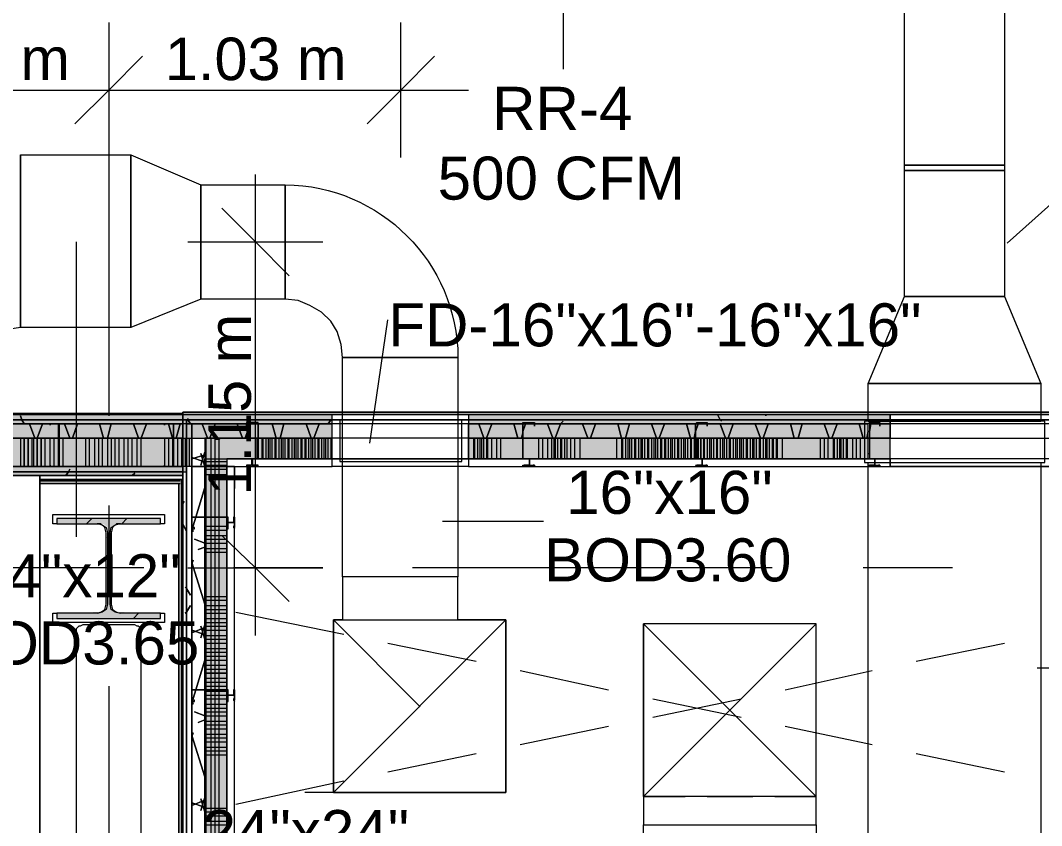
# Model space of a CAD drawing. Header units: metres. Extents: x -2 to 207, y -8 to 52.
# Drawn here: x 39.695 to 43.299, y 31.462 to 34.303 of the extents above; entities that cross this region are included whole.
import ezdxf

# ---------------------------------------------------------------- set-up
doc = ezdxf.new("R2010")
doc.units = ezdxf.units.M
doc.layers.add('HVAC - Ductos', color=5, linetype='Continuous', lineweight=0)
doc.layers.add('PDF_Text', color=7, linetype='Continuous', lineweight=0)
doc.layers.add('PDF_Geometry', color=7, linetype='Continuous', lineweight=0, true_color=0xaaaaaa)
doc.layers.add('PDF_Solid Fills', color=7, linetype='Continuous', lineweight=0, true_color=0xffffff)
doc.styles.add('PDF Helvetica', font='')
doc.styles.get('PDF Helvetica').set_extended_font_data('Helvetica')

msp = doc.modelspace()

# ---------------------------------------------------------------- hatches: boundary and pattern name
at = {"layer": 'PDF_Solid Fills', "lineweight": 0, "transparency": 33554559}
h = msp.add_hatch(color=256, dxfattribs=at)
h.paths.add_polyline_path([(31.2694, 32.8939), (31.2694, 32.9121), (31.1091, 32.9121), (31.1091, 32.8939)])
h.paths.add_polyline_path([(39.457, 32.8939), (40.2679, 32.8939), (40.2679, 32.9121), (39.457, 32.9121)])
h.paths.add_polyline_path([(38.733, 32.8939), (38.733, 32.9121), (31.7643, 32.9121), (31.7643, 32.8939)])
h = msp.add_hatch(color=256, dxfattribs=at)
h.paths.add_polyline_path([(31.2694, 32.8939), (31.2694, 32.9121), (31.1091, 32.9121), (31.1091, 32.8939)])
h.paths.add_polyline_path([(39.457, 32.8939), (40.2679, 32.8939), (40.2679, 32.9121), (39.457, 32.9121)])
h.paths.add_polyline_path([(38.733, 32.8939), (38.733, 32.9121), (31.7643, 32.9121), (31.7643, 32.8939)])
h = msp.add_hatch(color=256, dxfattribs=at)
h.paths.add_polyline_path([(40.7948, 32.8939), (40.7948, 32.9121), (40.2679, 32.9121), (40.2679, 32.8939)])
h.paths.add_polyline_path([(43.475, 32.8939), (43.9104, 32.8939), (43.9104, 32.9121), (43.475, 32.9121)])
h.paths.add_polyline_path([(42.7649, 32.8939), (42.7649, 32.9121), (41.2758, 32.9121), (41.2758, 32.8939)])
h = msp.add_hatch(color=256, dxfattribs=at)
h.paths.add_polyline_path([(40.7948, 32.8939), (40.7948, 32.9121), (40.2679, 32.9121), (40.2679, 32.8939)])
h.paths.add_polyline_path([(43.475, 32.8939), (43.9104, 32.8939), (43.9104, 32.9121), (43.475, 32.9121)])
h.paths.add_polyline_path([(42.7649, 32.8939), (42.7649, 32.9121), (41.2758, 32.9121), (41.2758, 32.8939)])
h = msp.add_hatch(color=256, dxfattribs=at)
h.paths.add_polyline_path([(31.2694, 32.8801), (31.2694, 32.8939), (31.1091, 32.8939), (31.1091, 32.8801)])
h.paths.add_polyline_path([(39.457, 32.8939), (39.457, 32.8801), (40.2816, 32.8801), (40.2816, 32.8939)])
h.paths.add_polyline_path([(31.7643, 32.8939), (31.7643, 32.8801), (38.733, 32.8801), (38.733, 32.8939)])
h = msp.add_hatch(color=256, dxfattribs=at)
h.paths.add_polyline_path([(31.2694, 32.8801), (31.2694, 32.8939), (31.1091, 32.8939), (31.1091, 32.8801)])
h.paths.add_polyline_path([(39.457, 32.8939), (39.457, 32.8801), (40.2679, 32.8801), (40.2679, 32.8939)])
h.paths.add_polyline_path([(31.7643, 32.8939), (31.7643, 32.8801), (38.733, 32.8801), (38.733, 32.8939)])
h = msp.add_hatch(color=256, dxfattribs=at)
h.paths.add_polyline_path([(31.2694, 32.8297), (31.2694, 32.8801), (31.1091, 32.8801), (31.1091, 32.8297)])
h.paths.add_polyline_path([(39.4576, 32.8297), (39.8326, 32.8343), (40.2359, 32.8343), (40.2998, 32.8297), (40.2999, 32.8297), (40.2999, 32.8801), (39.457, 32.8801), (39.457, 32.8297)])
h.paths.add_polyline_path([(35.9473, 32.8755), (35.9473, 32.8801), (31.7643, 32.8801), (31.7643, 32.8297), (38.733, 32.8297), (38.733, 32.8801), (35.9748, 32.8801)])
h = msp.add_hatch(color=256, dxfattribs=at)
h.paths.add_polyline_path([(31.2694, 32.8297), (31.2694, 32.8801), (31.1091, 32.8801), (31.1091, 32.8297)])
h.paths.add_polyline_path([(39.457, 32.8801), (39.457, 32.8297), (40.2679, 32.8297), (40.2679, 32.8801)])
h.paths.add_polyline_path([(35.9473, 32.8755), (35.9473, 32.8801), (31.7643, 32.8801), (31.7643, 32.8297), (38.733, 32.8297), (38.733, 32.8801), (35.9748, 32.8801)])
h = msp.add_hatch(color=256, dxfattribs=at)
h.paths.add_polyline_path([(40.7948, 32.8801), (40.7948, 32.8939), (40.2817, 32.8939), (40.2817, 32.8801)])
h.paths.add_polyline_path([(43.475, 32.8939), (43.475, 32.8801), (43.892, 32.8801), (43.892, 32.8939)])
h.paths.add_polyline_path([(41.2758, 32.8939), (41.2758, 32.8801), (42.7649, 32.8801), (42.7649, 32.8939)])
h = msp.add_hatch(color=256, dxfattribs=at)
h.paths.add_polyline_path([(40.7948, 32.8801), (40.7948, 32.8939), (40.2817, 32.8939), (40.2817, 32.8801)])
h.paths.add_polyline_path([(43.475, 32.8939), (43.475, 32.8801), (43.892, 32.8801), (43.892, 32.8939)])
h.paths.add_polyline_path([(41.2758, 32.8939), (41.2758, 32.8801), (42.7649, 32.8801), (42.7649, 32.8939)])
h = msp.add_hatch(color=256, dxfattribs=at)
h.paths.add_polyline_path([(40.7948, 32.8297), (40.7948, 32.8801), (40.2999, 32.8801), (40.2999, 32.8297)])
h.paths.add_polyline_path([(43.475, 32.8801), (43.475, 32.8297), (43.8782, 32.8297), (43.8782, 32.8801)])
h.paths.add_polyline_path([(42.6916, 32.8801), (42.6916, 32.8297), (42.7649, 32.8297), (42.7649, 32.8801)])
h.paths.add_polyline_path([(41.2758, 32.8801), (41.2758, 32.8297), (42.687, 32.8297), (42.687, 32.8801)])
h = msp.add_hatch(color=256, dxfattribs=at)
h.paths.add_polyline_path([(40.7948, 32.8297), (40.7948, 32.8801), (40.2999, 32.8801), (40.2999, 32.8297)])
h.paths.add_polyline_path([(43.475, 32.8801), (43.475, 32.8297), (43.8782, 32.8297), (43.8782, 32.8801)])
h.paths.add_polyline_path([(42.6916, 32.8801), (42.6916, 32.8297), (42.7649, 32.8297), (42.7649, 32.8801)])
h.paths.add_polyline_path([(41.2758, 32.8801), (41.2758, 32.8297), (42.687, 32.8297), (42.687, 32.8801)])
h = msp.add_hatch(color=256, dxfattribs=at)
h.paths.add_polyline_path([(40.5336, 32.8801), (40.5336, 32.8847), (40.4924, 32.8847)])
h.paths.add_polyline_path([(40.5336, 32.7289), (40.5336, 32.7335), (40.4924, 32.7335)])
h = msp.add_hatch(color=256, dxfattribs=at)
h.paths.add_polyline_path([(31.2694, 32.7289), (31.2694, 32.8297), (31.1091, 32.8297), (31.1091, 32.7289)])
h.paths.add_polyline_path([(39.457, 32.7289), (40.2999, 32.7289), (40.2999, 32.8297), (39.457, 32.8297)])
h.paths.add_polyline_path([(38.733, 32.7289), (38.733, 32.8297), (31.7643, 32.8297), (31.7643, 32.7289), (37.9083, 32.7335), (37.945, 32.7335)])
h = msp.add_hatch(color=256, dxfattribs=at)
h.paths.add_polyline_path([(31.2694, 32.7289), (31.2694, 32.8297), (31.1091, 32.8297), (31.1091, 32.7289)])
h.paths.add_polyline_path([(39.457, 32.7289), (40.2679, 32.7289), (40.2679, 32.8297), (39.457, 32.8297)])
h.paths.add_polyline_path([(38.733, 32.7289), (38.733, 32.8297), (31.7643, 32.8297), (31.7643, 32.7289), (37.9083, 32.7335), (37.945, 32.7335)])
h = msp.add_hatch(color=256, dxfattribs=at)
h.paths.add_polyline_path([(40.7948, 32.7564), (40.7948, 32.8297), (40.3458, 32.8297), (40.3458, 32.7564)])
h.paths.add_polyline_path([(43.475, 32.8297), (43.475, 32.7564), (43.8279, 32.7564), (43.8279, 32.8297)])
h.paths.add_polyline_path([(41.2758, 32.8297), (41.2758, 32.7564), (42.7649, 32.7564), (42.7649, 32.8297)])
h = msp.add_hatch(color=256, dxfattribs=at)
h.paths.add_polyline_path([(40.7948, 32.7564), (40.7948, 32.8297), (40.3458, 32.8297), (40.3458, 32.7564)])
h.paths.add_polyline_path([(43.475, 32.8297), (43.475, 32.7564), (43.8279, 32.7564), (43.8279, 32.8297)])
h.paths.add_polyline_path([(41.2758, 32.8297), (41.2758, 32.7564), (42.7649, 32.7564), (42.7649, 32.8297)])
h = msp.add_hatch(color=256, dxfattribs=at)
h.paths.add_polyline_path([(40.3458, 31.2673), (40.4236, 31.2673), (40.4236, 32.7564), (40.3458, 32.7564)])
h.paths.add_polyline_path([(40.3458, 31.2399), (40.4236, 31.2399), (40.4236, 31.2627), (40.3458, 31.2627)])
h = msp.add_hatch(color=256, dxfattribs=at)
h.paths.add_polyline_path([(31.2694, 32.7106), (31.2694, 32.7289), (31.1091, 32.7289), (31.1091, 32.7106)])
h.paths.add_polyline_path([(39.457, 32.7289), (39.457, 32.7106), (40.2816, 32.7106), (40.2816, 32.7289)])
h.paths.add_polyline_path([(31.7643, 32.7289), (31.7643, 32.7106), (38.733, 32.7106), (38.733, 32.7289)])
h = msp.add_hatch(color=256, dxfattribs=at)
h.paths.add_polyline_path([(31.2694, 32.7106), (31.2694, 32.7289), (31.1091, 32.7289), (31.1091, 32.7106)])
h.paths.add_polyline_path([(39.457, 32.7289), (39.457, 32.7106), (40.2679, 32.7106), (40.2679, 32.7289)])
h.paths.add_polyline_path([(31.7643, 32.7289), (31.7643, 32.7106), (38.733, 32.7106), (38.733, 32.7289)])
h = msp.add_hatch(color=256, dxfattribs=at)
h.paths.add_polyline_path([(31.2694, 32.6969), (31.2694, 32.7106), (31.1091, 32.7106), (31.1091, 32.6969)])
h.paths.add_polyline_path([(39.457, 32.6969), (40.2679, 32.6969), (40.2679, 32.7106), (39.457, 32.7106)])
h.paths.add_polyline_path([(38.733, 32.6969), (38.733, 32.7106), (31.7643, 32.7106), (31.7643, 32.6969)])
h = msp.add_hatch(color=256, dxfattribs=at)
h.paths.add_polyline_path([(31.2694, 32.6969), (31.2694, 32.7106), (31.1091, 32.7106), (31.1091, 32.6969)])
h.paths.add_polyline_path([(39.457, 32.6969), (40.2679, 32.6969), (40.2679, 32.7106), (39.457, 32.7106)])
h.paths.add_polyline_path([(38.733, 32.6969), (38.733, 32.7106), (31.7643, 32.7106), (31.7643, 32.6969)])
msp.add_hatch(color=256, dxfattribs=at).paths.add_polyline_path([(39.8235, 32.1929), (40.19, 32.1929), (40.19, 32.2112), (40.0434, 32.2157), (40.0296, 32.2203), (40.025, 32.2249), (40.0159, 32.2249), (40.0159, 32.2433), (40.0113, 32.2433), (40.0113, 32.4998), (40.0159, 32.5182), (40.025, 32.5228), (40.0296, 32.5273), (40.19, 32.5273), (40.19, 32.5456), (39.8235, 32.5456), (39.8235, 32.5273), (39.9838, 32.5273), (39.993, 32.5228), (40.0022, 32.5136), (39.9976, 32.2295), (39.993, 32.2249), (39.9838, 32.2203), (39.9701, 32.2157), (39.8235, 32.2112)])

# ---------------------------------------------------------------- linework, layer by layer
at = {"layer": 'HVAC - Ductos', "lineweight": 0}
for points in [[(42.8153, 33.7919), (42.8153, 35.1022), (43.1681, 35.1022), (43.1681, 33.7919)], [(39.6952, 33.8285), (40.0846, 33.8285), (40.0846, 33.2192), (39.6952, 33.2192)], [(40.3321, 33.3199), (40.0846, 33.2192), (40.0846, 33.8285), (40.3321, 33.7232)], [(43.1681, 33.7919), (43.1681, 33.7735), (42.8153, 33.7735), (42.8153, 33.7919)], [(42.8153, 33.3291), (42.8153, 33.7735), (43.1681, 33.7735), (43.1681, 33.3291)], [(40.3321, 33.7232), (40.6298, 33.7232), (40.6298, 33.3199), (40.3321, 33.3199)], [(40.8315, 32.3395), (40.8315, 33.1138), (41.2392, 33.1138), (41.2392, 32.3395)], [(43.2964, 33.0222), (43.2964, 32.8893), (42.687, 32.8893), (42.687, 33.0222)], [(41.253, 32.8939), (40.8223, 32.8939), (40.8223, 32.7473), (41.253, 32.7473)], [(43.3102, 32.8893), (42.6733, 32.8893), (42.6733, 32.7427), (43.3102, 32.7427)], [(43.2964, 32.7427), (43.2964, 31.2399), (42.687, 31.2399), (42.687, 32.7427)], [(41.8944, 31.2399), (41.8944, 31.4644), (42.5037, 31.4644), (42.5037, 31.2399)]]:
    msp.add_lwpolyline(points, close=True, dxfattribs=at)
for points in [[(41.6104, 34.4104), (41.6104, 34.1309)], [(40.0068, 34.2958), (40.0068, 34.0576), (40.0068, 33.8193)], [(41.0376, 33.8193), (41.0376, 34.0576), (41.0376, 34.2958)], [(40.1259, 34.1767), (40.0068, 34.0576), (39.8876, 33.9385)], [(41.1568, 34.1767), (41.0376, 34.0576), (40.9185, 33.9385)], [(38.8476, 34.0576), (40.0068, 34.0576), (41.2758, 34.0576)], [(39.6952, 33.8285), (39.6952, 33.2192)], [(40.5245, 32.1333), (40.5245, 33.7598)], [(43.1773, 33.517), (43.3972, 33.714), (43.6355, 33.714)], [(40.4054, 33.6406), (40.5245, 33.5216), (40.6436, 33.4024)], [(39.8922, 33.5216), (39.8922, 32.4815)], [(40.2863, 33.5216), (40.5245, 33.5216), (40.7627, 33.5216)], [(42.687, 33.0222), (42.8153, 33.3291)], [(42.8153, 33.3291), (43.1681, 33.3291)], [(43.1681, 33.3291), (43.2964, 33.0222)], [(40.9277, 32.8114), (40.9918, 33.2467)], [(39.6952, 33.2192), (39.6356, 33.21), (39.5807, 33.1916), (39.5256, 33.1642), (39.4798, 33.1275), (39.4432, 33.0817), (39.4157, 33.0267), (39.3974, 32.9718), (39.3928, 32.9121)], [(43.2964, 33.0222), (42.687, 33.0222)], [(43.2964, 32.8893), (42.687, 32.8893), (43.2964, 32.8893)], [(41.1842, 32.5365), (41.5416, 32.5365)], [(40.4054, 32.4861), (40.5245, 32.3715), (40.6436, 32.2524)], [(40.2863, 32.3715), (40.5245, 32.3715), (40.7627, 32.3715)], [(40.8315, 32.1883), (41.2392, 32.1883), (41.2392, 32.3395), (40.8315, 32.3395), (40.8315, 32.1883), (40.7994, 32.1883), (40.7994, 31.5789), (41.4087, 31.5789), (41.4087, 32.1883), (41.2392, 32.1883)], [(42.5037, 31.5652), (42.5037, 32.1745), (41.8944, 32.1745), (41.8944, 31.5652)], [(43.2826, 32.0188), (43.5896, 32.0188)], [(41.1064, 31.5789), (40.6986, 31.5789)], [(41.8944, 31.5697), (41.8944, 31.4644), (42.5037, 31.4644), (42.5037, 31.5697)], [(41.8944, 31.5652), (42.041, 31.5652)], [(42.1189, 31.5652), (42.2792, 31.5652)], [(42.3572, 31.5652), (42.5037, 31.5652)]]:
    msp.add_lwpolyline(points, dxfattribs=at)
msp.add_lwpolyline([(41.2392, 33.1138), (40.8315, 33.1138), (40.8269, 33.1596), (40.8131, 33.2054), (40.7902, 33.2421), (40.7581, 33.2741), (40.7169, 33.2971), (40.6757, 33.3154), (40.6298, 33.3199), (40.6298, 33.7232, -0.40942)], format="xyb", close=True, dxfattribs=at)
at = {"layer": 'PDF_Geometry', "lineweight": 0}
for points in [[(40.0068, 34.1767), (40.0068, 32.9076)], [(39.457, 32.7289), (39.457, 32.7106), (38.733, 32.7106), (38.733, 32.6969), (39.457, 32.6969), (38.733, 32.6969), (39.457, 32.6969), (39.457, 32.9121), (40.2679, 32.9121), (40.2679, 32.9167), (31.1091, 32.9167), (29.9499, 32.9167)], [(31.1091, 32.9167), (40.2679, 32.9167), (40.2679, 32.9121), (40.2633, 32.9121), (40.2679, 32.9121), (40.2679, 32.9213), (43.9104, 32.9213), (40.2679, 32.9213), (40.2679, 32.9121), (43.9104, 32.9121)], [(31.1091, 32.9121), (40.2633, 32.9121), (31.1091, 32.9121)], [(40.4511, 32.7289), (40.7948, 32.7289), (40.7948, 32.9121), (40.2679, 32.9121), (39.457, 32.9121), (39.457, 32.6969), (40.2679, 32.6969), (40.2679, 31.2673), (40.2633, 31.2673), (40.2633, 31.2399), (40.2633, 31.0657), (40.2633, 25.6227)], [(40.2679, 32.9121), (39.457, 32.9121), (40.2679, 32.9121)], [(43.9104, 32.9121), (40.2679, 32.9121), (40.2817, 32.9121), (40.2999, 32.9121), (40.7948, 32.9121), (41.2758, 32.9121), (40.7948, 32.9121), (41.2758, 32.9121), (41.2758, 32.8939), (41.2758, 32.8801), (40.7948, 32.8801), (40.5336, 32.8801), (40.2999, 32.8801), (40.2817, 32.8801), (40.2679, 32.8801), (39.457, 32.8801), (40.2679, 32.8801), (40.2679, 32.8297), (40.2359, 32.8297), (39.8326, 32.8297), (40.2359, 32.8297), (40.2679, 32.8297), (40.2679, 32.7289), (39.457, 32.7289)], [(41.2758, 32.8939), (42.7649, 32.8939), (42.7649, 32.8801), (42.6916, 32.8801), (42.7649, 32.8801), (42.7649, 32.8297), (43.475, 32.8297), (43.475, 32.7564), (42.7649, 32.7564), (41.2758, 32.7564), (41.2758, 32.8297), (40.7948, 32.8297), (40.7948, 32.8801), (40.7948, 32.8939), (41.2758, 32.8939), (40.7948, 32.8939), (40.2999, 32.8939), (40.2817, 32.8939), (40.2679, 32.8939), (39.457, 32.8939), (39.457, 32.9121)], [(40.2679, 32.8847), (40.2679, 32.9121)], [(40.2679, 32.9121), (40.7948, 32.9121), (40.2679, 32.9121)], [(40.2679, 32.8847), (40.2679, 32.9121)], [(43.7499, 31.2673), (43.7499, 32.7289), (43.7499, 32.7564), (43.7271, 32.7564), (43.475, 32.7564), (42.7649, 32.7564), (42.7649, 32.7289), (42.7649, 32.9121), (41.2758, 32.9121), (41.2758, 32.7289), (40.7948, 32.7289), (40.7948, 32.7564), (40.4237, 32.7564), (40.4237, 32.7289), (40.4237, 31.2673), (40.4237, 32.7289), (40.4511, 32.7289)], [(41.2758, 32.7564), (40.7948, 32.7564), (41.2758, 32.7564), (41.2758, 32.7289), (40.7948, 32.7289), (40.7948, 32.9121), (41.2758, 32.9121)], [(40.7948, 32.8939), (40.7948, 32.9121)], [(43.475, 32.8939), (43.475, 32.9121), (42.7649, 32.9121), (42.7649, 32.8939), (41.2758, 32.8939), (41.2758, 32.8801), (41.4683, 32.8801), (42.0777, 32.8801), (42.687, 32.8801), (42.0777, 32.8801), (41.4683, 32.8801), (41.2758, 32.8801), (41.2758, 32.8297), (42.7649, 32.8297), (42.7649, 32.8801), (42.6916, 32.8801)], [(42.7649, 32.9121), (41.2758, 32.9121), (42.7649, 32.9121)], [(42.7649, 32.9121), (43.475, 32.9121)], [(39.8326, 32.8297), (40.2359, 32.8297), (40.2679, 32.8297), (40.2999, 32.8297), (40.2999, 32.7289), (40.2817, 32.7289), (40.2679, 32.7289), (39.457, 32.7289), (38.733, 32.7289), (38.733, 32.8297), (39.457, 32.8297), (39.457, 32.8801), (38.733, 32.8801), (31.7643, 32.8801), (31.2694, 32.8801)], [(43.475, 32.8297), (43.475, 32.8801), (42.7649, 32.8801), (42.7649, 32.8939), (43.475, 32.8939), (43.892, 32.8939), (43.892, 32.8801), (43.892, 32.7289), (43.892, 31.2673), (43.892, 31.2399), (43.892, 22.7408), (43.8783, 22.7408), (43.6629, 22.7408), (39.8097, 22.7408)], [(42.687, 32.8801), (42.0777, 32.8801), (41.4683, 32.8801), (41.2758, 32.8801), (40.7948, 32.8801)], [(41.2758, 32.8297), (41.2758, 32.8801)], [(43.475, 32.8801), (43.475, 32.8939), (42.7649, 32.8939)], [(43.8783, 22.7545), (43.8783, 31.2673), (43.8783, 31.611), (43.8783, 31.2673), (43.892, 31.2673), (43.892, 32.8801), (43.8783, 32.8801), (43.8783, 32.2615), (43.8783, 32.7289), (43.8783, 32.8297), (43.8783, 32.8801), (43.7271, 32.8801), (43.475, 32.8801), (42.7649, 32.8801)], [(38.733, 32.7106), (38.733, 32.7289), (39.457, 32.7289), (40.2679, 32.7289), (40.2679, 32.7106), (39.457, 32.7106), (39.457, 32.7289), (39.457, 32.8297)], [(39.457, 32.8297), (39.8281, 32.8297), (39.457, 32.8297)], [(39.457, 32.8297), (39.8281, 32.8297)], [(39.6952, 32.8297), (39.6952, 32.7289)], [(39.7364, 32.7289), (39.7364, 32.8297)], [(39.741, 32.8297), (39.741, 32.7289)], [(39.7823, 32.7289), (39.7823, 32.8297)], [(39.8005, 32.7289), (39.8005, 32.8297)], [(42.7649, 32.7564), (42.7649, 32.8297), (43.475, 32.8297), (43.7271, 32.8297), (43.8279, 32.8297), (43.8279, 32.7564), (43.8279, 32.7289), (43.8279, 32.2203), (43.8279, 31.611), (43.8279, 31.2673), (43.8279, 31.2627), (43.8279, 31.2399), (43.86, 31.2399), (43.86, 22.9241), (43.86, 22.7729), (43.7591, 22.7729), (43.6629, 22.7729), (39.8097, 22.7729)], [(39.8143, 32.7289), (39.8143, 32.8297)], [(39.8464, 32.7289), (39.8464, 32.8297)], [(39.9243, 32.8297), (39.9243, 32.7289)], [(39.938, 32.8297), (39.938, 32.7289)], [(39.9564, 32.8297), (39.9564, 32.7289)], [(39.9701, 32.8297), (39.9701, 32.7289)], [(39.9838, 32.8297), (39.9838, 32.7289)], [(40.0022, 32.8297), (40.0022, 32.7289)], [(40.0159, 32.8297), (40.0159, 32.7289)], [(40.0296, 32.7289), (40.0296, 32.8297)], [(40.0434, 32.7289), (40.0434, 32.8297)], [(40.0617, 32.7289), (40.0617, 32.8297)], [(40.0754, 32.7289), (40.0754, 32.8297)], [(40.0892, 32.7289), (40.0892, 32.8297)], [(40.1075, 32.7289), (40.1075, 32.8297)], [(40.1213, 32.7289), (40.1213, 32.8297)], [(40.2037, 32.8297), (40.2037, 32.7289)], [(40.2175, 32.8297), (40.2175, 32.7289)], [(40.2313, 32.8297), (40.2313, 32.7289)], [(40.2496, 32.8297), (40.2496, 32.7289)], [(40.2633, 32.8297), (40.2633, 32.7289)], [(40.2771, 32.8297), (40.2771, 32.7289)], [(40.2908, 32.8297), (40.2908, 32.7289)], [(40.7948, 32.7564), (40.7948, 32.8297), (40.3458, 32.8297), (40.3458, 32.7564), (40.3458, 32.7289), (40.3458, 32.5502), (40.3458, 31.9408), (40.3458, 31.2673), (40.3458, 31.2399), (40.2999, 31.2399), (40.2908, 31.2399), (40.2908, 31.1619), (40.2908, 31.0657), (40.2908, 25.6456)], [(40.2999, 32.7289), (40.2999, 31.2673), (40.2999, 32.8297), (40.3458, 32.8297), (40.3458, 32.7289), (40.3458, 32.5502), (40.3458, 31.9408), (40.3458, 31.2673), (40.3458, 31.9408), (40.3458, 32.5502), (40.3458, 32.7289), (40.3458, 32.7564), (40.4237, 32.7564), (40.4237, 32.7289), (40.4237, 31.2673)], [(42.7649, 32.8297), (41.2758, 32.8297), (40.7948, 32.8297)], [(42.687, 32.7747), (42.6916, 32.7747)], [(31.7643, 32.7289), (31.7643, 32.7106), (31.2694, 32.7106), (31.2694, 32.6969), (31.7643, 32.6969), (38.733, 32.6969), (39.457, 32.6969), (40.2679, 32.6969), (40.2679, 32.7243), (40.2679, 32.6969), (40.2679, 31.2673), (40.2817, 31.2673)], [(43.475, 32.7289), (42.7649, 32.7289), (43.475, 32.7289)], [(39.457, 32.7106), (39.457, 32.6969), (40.2679, 32.6969), (40.2679, 32.7106), (39.457, 32.7106), (38.733, 32.7106), (31.7643, 32.7106)], [(39.457, 32.6969), (39.457, 32.7106), (40.2679, 32.7106), (40.2817, 32.7106), (40.2817, 31.2673), (40.2999, 31.2673), (40.2999, 31.2719)], [(39.457, 32.6969), (40.2679, 32.6969), (39.457, 32.6969)], [(39.6539, 32.6969), (39.7639, 32.6969), (39.7639, 25.7281), (39.6539, 25.7281), (39.6539, 27.2355), (39.6539, 25.7281), (39.6539, 27.2355), (39.6539, 25.7281)], [(39.7639, 25.7281), (39.7639, 32.6969)], [(40.2679, 32.6969), (39.9747, 32.6969)], [(40.2679, 32.6969), (39.9747, 32.6969)], [(39.7639, 32.6831), (40.2679, 32.6831)], [(40.2587, 32.6831), (39.7639, 32.6831)], [(40.2587, 32.6831), (39.7639, 32.6831)], [(39.7639, 32.6831), (40.2679, 32.6831)], [(40.2587, 32.6785), (39.7639, 32.6785)], [(40.2587, 32.6785), (39.7639, 32.6785)], [(40.2999, 31.2673), (40.2633, 31.2673), (40.2633, 32.6831), (40.2633, 31.2673), (40.2633, 25.7418), (40.2633, 31.2673), (40.2587, 31.2719), (40.2541, 31.2765), (40.2541, 25.7556), (40.2541, 31.2765), (40.2587, 31.2719), (40.2633, 31.2673), (40.2633, 25.7418)], [(40.4511, 32.5502), (40.4511, 32.651)], [(40.4511, 32.5502), (40.4511, 32.651)], [(40.0068, 32.5915), (40.0068, 32.2753)], [(39.8235, 32.5273), (39.8097, 32.5273), (39.8097, 32.5594), (40.2037, 32.5594), (40.2037, 32.5273), (40.19, 32.5273)], [(39.9288, 32.5273), (39.9472, 32.5456)], [(40.0526, 32.5273), (40.0709, 32.5456)], [(40.4465, 32.5456), (40.4511, 32.5456)], [(39.9655, 32.2112), (39.9792, 32.2157), (39.993, 32.2249), (39.9976, 32.2433), (39.9976, 32.4952), (39.993, 32.5136), (39.9792, 32.5273), (39.9655, 32.5273)], [(40.048, 32.5273), (40.0342, 32.5273), (40.0205, 32.5136), (40.0159, 32.4952), (40.0159, 32.2433), (40.0205, 32.2249), (40.0342, 32.2157), (40.048, 32.2112)], [(40.4237, 32.5228), (40.4283, 32.5228)], [(40.4328, 32.5319), (40.4374, 32.5319)], [(40.4511, 31.9408), (40.4511, 32.5136)], [(40.4511, 31.9408), (40.4511, 32.5136)], [(40.0022, 32.4769), (40.0113, 32.4906)], [(40.1305, 32.3715), (38.8568, 32.3715)], [(40.7627, 32.3715), (40.4465, 32.3715)], [(42.348, 32.3715), (41.0788, 32.3715)], [(42.9849, 32.3715), (42.6687, 32.3715)], [(40.4557, 32.2157), (40.8361, 32.1379)], [(40.19, 32.2112), (40.2037, 32.2112), (40.2037, 32.1791), (39.8097, 32.1791), (39.8097, 32.2112), (39.8235, 32.2112)], [(40.0938, 32.1929), (40.1121, 32.2112)], [(40.1213, 28.3946), (40.1213, 32.1471), (40.1213, 32.1562), (40.1167, 32.1608), (40.1121, 32.1654), (40.1075, 32.1654), (40.0984, 32.1699), (40.0892, 32.1699), (39.9197, 32.1699), (39.9151, 32.1699), (39.9059, 32.1654), (39.9013, 32.1654), (39.8967, 32.1608), (39.8922, 32.1562), (39.8922, 32.1471), (39.8922, 28.3946)], [(40.9918, 32.1058), (41.3034, 32.0417)], [(42.8566, 32.0417), (43.1681, 32.1058)], [(41.4591, 32.0096), (41.7707, 31.9408)], [(42.3938, 31.9408), (42.7008, 32.0096)], [(40.0068, 31.9546), (40.0068, 30.6855)], [(40.3458, 31.9408), (40.3503, 31.9408)], [(40.3091, 31.8996), (40.3091, 31.9042)], [(40.4511, 31.3406), (40.4511, 31.9042)], [(40.4511, 31.3406), (40.4511, 31.9042)], [(41.9265, 31.8446), (42.238, 31.9088)], [(41.9265, 31.9088), (42.238, 31.8446)], [(41.4591, 31.7484), (41.7707, 31.8125)], [(42.3938, 31.8125), (42.7008, 31.7484)], [(40.9918, 31.6522), (41.3034, 31.7163)], [(42.8566, 31.7163), (43.1681, 31.6522)], [(40.4557, 31.5376), (40.8361, 31.6201)]]:
    msp.add_lwpolyline(points, dxfattribs=at)
for points in [[(39.457, 32.9121), (39.457, 32.8939), (40.2679, 32.8939), (40.2679, 32.9121)], [(40.7948, 32.8939), (40.7948, 32.9121), (40.2679, 32.9121), (40.2679, 32.8939)], [(40.2679, 31.2673), (40.2817, 31.2673), (40.2817, 32.8939), (40.2679, 32.8939), (40.2679, 31.2673), (40.2679, 32.9121), (40.2679, 32.8801), (40.2679, 32.7289)], [(41.2758, 32.7289), (42.7649, 32.7289), (42.7649, 32.9121), (41.2758, 32.9121)], [(41.2758, 32.9121), (41.2758, 32.8939), (42.7649, 32.8939), (42.7649, 32.9121)], [(42.7649, 32.9121), (43.475, 32.9121)], [(39.457, 32.8939), (39.457, 32.8801), (40.2679, 32.8801), (40.2679, 32.8939)], [(39.8005, 32.7289), (39.8281, 32.7289), (39.8326, 32.7289), (39.8326, 32.8801), (39.8281, 32.8801), (39.8005, 32.8801), (39.8005, 32.8755), (39.8005, 32.8801), (39.8281, 32.8801), (39.8281, 32.7289), (39.8005, 32.7289), (39.8005, 32.7335)], [(39.8005, 32.7289), (39.8281, 32.7289), (39.8326, 32.7289), (39.8326, 32.8801), (39.8281, 32.8801), (39.8005, 32.8801), (39.8005, 32.8755), (39.8005, 32.8801), (39.8281, 32.8801), (39.8281, 32.7289), (39.8005, 32.7289), (39.8005, 32.7335)], [(40.2037, 32.7289), (40.2359, 32.7289), (40.2359, 32.8801), (40.2037, 32.8801), (40.2037, 32.8755), (40.2037, 32.8801), (40.2359, 32.8801), (40.2359, 32.7289), (40.2037, 32.7289), (40.2037, 32.7335)], [(40.2037, 32.7289), (40.2359, 32.7289), (40.2359, 32.8801), (40.2037, 32.8801), (40.2037, 32.8755), (40.2037, 32.8801), (40.2359, 32.8801), (40.2359, 32.7289), (40.2037, 32.7289), (40.2037, 32.7335)], [(40.2359, 32.8755), (40.2359, 32.8801)], [(40.2679, 32.8801), (40.2679, 32.7289), (40.2359, 32.7289), (40.2359, 32.7335), (40.2359, 32.7289), (40.2679, 32.7289), (40.2679, 32.8801), (40.2359, 32.8801)], [(40.2359, 32.8755), (40.2359, 32.8801)], [(40.2679, 32.8801), (40.2679, 32.7289), (40.2359, 32.7289), (40.2359, 32.7335), (40.2359, 32.7289), (40.2679, 32.7289), (40.2679, 32.8801), (40.2359, 32.8801)], [(40.7948, 32.8801), (40.7948, 32.8939), (40.2817, 32.8939), (40.2817, 32.8801), (40.2999, 32.8801), (40.5336, 32.8801)], [(40.2817, 31.2673), (40.2999, 31.2673), (40.2999, 32.8801), (40.2817, 32.8801)], [(40.2999, 32.7289), (40.3779, 32.7289), (40.2999, 32.7289), (40.2999, 32.706), (40.2999, 32.7289), (40.4511, 32.7289), (40.4511, 32.651), (40.4511, 32.7289), (40.2999, 32.7289), (40.2999, 32.8801)], [(40.3229, 32.8801), (40.2999, 32.8801)], [(40.7948, 32.8297), (40.7948, 32.8801), (40.5336, 32.8801), (40.2999, 32.8801), (40.2999, 32.8297)], [(40.4924, 32.7564), (40.5108, 32.7564), (40.5108, 32.7335), (40.5153, 32.7335), (40.529, 32.7335), (40.5336, 32.7335), (40.529, 32.7335), (40.4924, 32.7335), (40.497, 32.7335), (40.4924, 32.7335), (40.4924, 32.7289), (40.5336, 32.7289), (40.5336, 32.7335), (40.5153, 32.7335), (40.5153, 32.7564), (40.5336, 32.7564), (40.5336, 32.8801), (40.5336, 32.8847), (40.4924, 32.8847), (40.4924, 32.8801), (40.4924, 32.8709), (40.4924, 32.8801), (40.5336, 32.8801), (40.5336, 32.7564)], [(41.4912, 32.7564), (41.4912, 32.7335), (41.4866, 32.7335), (41.4729, 32.7335), (41.5095, 32.7335), (41.505, 32.7335), (41.5095, 32.7335), (41.5095, 32.7289), (41.4683, 32.7289), (41.4683, 32.7335), (41.4866, 32.7335), (41.4912, 32.7335), (41.4912, 32.7564), (41.4683, 32.7564), (41.4683, 32.8801), (41.4683, 32.8847), (41.5095, 32.8847), (41.5095, 32.8801), (41.5095, 32.8709), (41.5095, 32.8801), (41.4683, 32.8801), (41.4683, 32.7564), (41.5095, 32.7564)], [(42.1005, 32.7564), (42.1005, 32.7335), (42.0959, 32.7335), (42.0823, 32.7335), (42.1189, 32.7335), (42.1143, 32.7335), (42.1189, 32.7335), (42.1189, 32.7289), (42.0823, 32.7289), (42.0777, 32.7335), (42.0823, 32.7335), (42.0959, 32.7335), (42.1005, 32.7335), (42.1005, 32.7564), (42.0823, 32.7564), (42.0777, 32.7564), (42.0777, 32.8801), (42.0823, 32.8847), (42.1189, 32.8847), (42.1189, 32.8801), (42.1189, 32.8709), (42.1189, 32.8801), (42.0823, 32.8801), (42.0777, 32.8801), (42.0777, 32.7564), (42.0823, 32.7564), (42.1189, 32.7564)], [(42.71, 32.7564), (42.71, 32.7335), (42.6916, 32.7335), (42.7283, 32.7335), (42.7237, 32.7335), (42.7283, 32.7335), (42.7283, 32.7289), (42.6916, 32.7289), (42.687, 32.7335), (42.6916, 32.7335), (42.71, 32.7335), (42.71, 32.7564), (42.6916, 32.7564), (42.687, 32.7564), (42.687, 32.8801), (42.6916, 32.8847), (42.7283, 32.8847), (42.7283, 32.8801), (42.7283, 32.8709), (42.7283, 32.8801), (42.6916, 32.8801), (42.6916, 32.7564), (42.7283, 32.7564)], [(39.7089, 32.8297), (39.7089, 32.7289)], [(39.7227, 32.8297), (39.7227, 32.7289)], [(39.7547, 32.8297), (39.7547, 32.7289)], [(39.7685, 32.8297), (39.7685, 32.7289)], [(40.7948, 32.7564), (40.7948, 32.8297), (40.3458, 32.8297), (40.3458, 32.7564)], [(41.2758, 32.8297), (41.2758, 32.7564), (42.7649, 32.7564), (42.7649, 32.8297)], [(40.4237, 32.7289), (40.7948, 32.7289), (40.7948, 32.7564), (40.4237, 32.7564)], [(41.2758, 32.7289), (42.7649, 32.7289), (42.7649, 32.7564), (41.2758, 32.7564)], [(39.7639, 32.6648), (39.7639, 32.6969)], [(40.2679, 32.6831), (40.2679, 32.6969), (40.2679, 32.6831), (39.7639, 32.6831)], [(39.7639, 32.6831), (40.2587, 32.6831)], [(39.7639, 32.6785), (40.2587, 32.6785)], [(39.7639, 32.6785), (40.2587, 32.6785)], [(39.7639, 32.6693), (40.2587, 32.6693)], [(40.2633, 31.2673), (40.2679, 31.2673), (40.2679, 32.6418), (40.2679, 31.2673), (40.2679, 32.6831), (40.2679, 31.2673), (40.2633, 31.2673), (40.2587, 31.2719), (40.2541, 31.2765), (40.2541, 32.6693), (40.2541, 31.2765), (40.2541, 25.7556), (40.2541, 31.2765), (40.2587, 31.2719)], [(40.2541, 31.2765), (40.2541, 32.6693)], [(40.2633, 31.2673), (40.2633, 32.6831)], [(40.19, 32.5456), (39.8235, 32.5456), (39.8235, 32.5273), (39.9701, 32.5273), (39.9838, 32.5228), (39.9976, 32.5136), (40.0022, 32.4952), (40.0022, 32.2433), (39.9976, 32.2249), (39.9838, 32.2157), (39.9701, 32.2112), (39.8235, 32.2112), (39.8235, 32.1929), (40.19, 32.1929), (40.19, 32.2112), (40.0434, 32.2112), (40.0296, 32.2157), (40.0159, 32.2249), (40.0113, 32.2433), (40.0113, 32.4952), (40.0159, 32.5136), (40.0296, 32.5228), (40.0434, 32.5273), (40.19, 32.5273)], [(40.4283, 32.509), (40.4283, 32.5319), (40.4465, 32.5319), (40.4511, 32.5319), (40.4511, 32.5502), (40.4511, 32.5136), (40.4511, 32.5182), (40.4465, 32.5182), (40.4465, 32.5136), (40.4511, 32.509), (40.4511, 32.5136), (40.4511, 32.5502), (40.4465, 32.5502), (40.4465, 32.5319), (40.4283, 32.5319), (40.4283, 32.5502), (40.4237, 32.5502), (40.2999, 32.5502), (40.2999, 32.5136), (40.2999, 32.509), (40.3091, 32.509), (40.3091, 32.5136), (40.2999, 32.5136), (40.2999, 32.5502), (40.4237, 32.5502), (40.4237, 32.509)], [(39.7639, 32.2891), (39.7639, 32.3166)], [(40.4283, 31.8996), (40.4283, 31.9226), (40.4465, 31.9226), (40.4511, 31.9226), (40.4511, 31.9408), (40.4511, 31.9042), (40.4511, 31.9088), (40.4465, 31.9088), (40.4465, 31.9042), (40.4511, 31.8996), (40.4511, 31.9042), (40.4511, 31.9408), (40.4465, 31.9408), (40.4465, 31.9226), (40.4283, 31.9226), (40.4283, 31.9408), (40.4237, 31.9408), (40.2999, 31.9408), (40.2999, 31.9042), (40.2999, 31.8996), (40.3091, 31.8996), (40.3091, 31.9042), (40.2999, 31.9042), (40.2999, 31.9408), (40.4237, 31.9408), (40.4237, 31.8996)], [(39.7639, 31.8813), (39.7639, 31.9134)], [(39.7639, 31.4781), (39.7639, 31.5056)]]:
    msp.add_lwpolyline(points, close=True, dxfattribs=at)
at = {"layer": 'PDF_Geometry', "color": 254, "lineweight": 0, "true_color": 0xeaeaea}
for points in [[(39.6997, 32.8939), (39.7089, 32.8801), (39.6997, 32.8939), (39.6952, 32.9076)], [(42.1556, 32.9121), (42.1647, 32.8939), (42.1693, 32.8893), (42.1647, 32.8939)], [(42.3251, 32.9076), (42.3251, 32.9121)], [(40.2863, 32.8984), (40.2863, 32.8939), (40.2954, 32.8801), (40.2863, 32.8939)], [(40.7811, 32.8801), (40.7902, 32.8939)], [(41.6012, 32.8801), (41.6104, 32.8893)], [(42.0868, 32.7564), (42.0868, 32.8297)], [(42.0959, 32.8297), (42.0959, 32.7564)], [(39.8647, 32.7106), (39.8693, 32.7197), (39.8647, 32.7106), (39.8556, 32.6969)], [(40.0892, 32.6969), (40.0984, 32.706)], [(40.2679, 32.596), (40.2725, 32.6052)], [(40.2679, 32.5273), (40.2817, 32.4998)], [(40.2771, 32.3028), (40.2817, 32.2982), (40.2954, 32.2753), (40.2817, 32.2982)], [(40.2771, 32.2112), (40.2817, 32.2157), (40.2954, 32.2387), (40.2817, 32.2157)], [(40.4237, 32.0004), (40.3458, 32.0004)]]:
    msp.add_lwpolyline(points, close=True, dxfattribs=at)
at = {"layer": 'PDF_Geometry', "color": 254, "lineweight": 0, "true_color": 0xdddddd}
for points in [[(39.7273, 32.8801), (39.7456, 32.8297)], [(39.7731, 32.8801), (39.7547, 32.8297)], [(39.851, 32.8801), (39.8693, 32.8297)], [(39.8967, 32.8801), (39.8785, 32.8297)], [(39.9747, 32.8801), (39.9884, 32.8297)], [(40.0159, 32.8801), (40.0022, 32.8297)], [(40.0938, 32.8801), (40.1121, 32.8297)], [(40.1396, 32.8801), (40.1213, 32.8297)], [(40.2175, 32.8801), (40.2313, 32.8297)], [(40.2587, 32.8801), (40.245, 32.8297)], [(40.3366, 32.8801), (40.3549, 32.8297)], [(40.3825, 32.8801), (40.3641, 32.8297)], [(40.4603, 32.8801), (40.4786, 32.8297)], [(40.5062, 32.8801), (40.4878, 32.8297)], [(40.584, 32.8801), (40.5978, 32.8297)], [(40.6252, 32.8801), (40.6115, 32.8297)], [(40.7032, 32.8801), (40.7214, 32.8297)], [(40.749, 32.8801), (40.7306, 32.8297)], [(41.3125, 32.8801), (41.3309, 32.8297)], [(41.3583, 32.8801), (41.34, 32.8297)], [(41.4363, 32.8801), (41.4499, 32.8297)], [(41.4775, 32.8801), (41.4683, 32.8526)], [(41.5553, 32.8801), (41.5737, 32.8297)], [(41.6012, 32.8801), (41.5828, 32.8297)], [(41.679, 32.8801), (41.6974, 32.8297)], [(41.7248, 32.8801), (41.7066, 32.8297)], [(41.8028, 32.8801), (41.8165, 32.8297)], [(41.844, 32.8801), (41.8302, 32.8297)], [(41.9219, 32.8801), (41.9402, 32.8297)], [(41.9677, 32.8801), (41.9494, 32.8297)], [(42.0456, 32.8801), (42.0593, 32.8297)], [(42.0868, 32.8801), (42.0777, 32.8526), (42.0731, 32.8297), (42.0777, 32.8526)], [(42.1647, 32.8801), (42.183, 32.8297)], [(42.2106, 32.8801), (42.1922, 32.8297)], [(42.2884, 32.8801), (42.3068, 32.8297)], [(42.3342, 32.8801), (42.3159, 32.8297)], [(42.4121, 32.8801), (42.4259, 32.8297)], [(42.4534, 32.8801), (42.4396, 32.8297)], [(42.5313, 32.8801), (42.5496, 32.8297)], [(42.5771, 32.8801), (42.5587, 32.8297)], [(42.6549, 32.8801), (42.6687, 32.8297)], [(42.6962, 32.8801), (42.6916, 32.8526)], [(41.4683, 32.8481), (41.4637, 32.8297)], [(42.687, 32.8526), (42.6825, 32.8297)], [(40.3458, 32.7701), (40.2999, 32.7564)], [(40.2999, 32.761), (40.3412, 32.7473)], [(40.3458, 32.7793), (40.3321, 32.7335)], [(40.3321, 32.7747), (40.3458, 32.7289)], [(40.3458, 32.6556), (40.3137, 32.5502), (40.2999, 32.5044), (40.3137, 32.5502)], [(40.2999, 32.5136), (40.3045, 32.4998)], [(40.3091, 32.4724), (40.3458, 32.4586)], [(40.3458, 32.4448), (40.3229, 32.4357)], [(40.3045, 32.399), (40.2999, 32.3853)], [(40.2999, 32.3899), (40.3458, 32.2433)], [(40.3458, 32.1608), (40.2999, 32.1425)], [(40.2999, 32.1516), (40.3412, 32.1379)], [(40.3458, 32.1699), (40.3321, 32.1241)], [(40.3321, 32.1654), (40.3458, 32.1195)], [(40.3458, 32.0462), (40.3137, 31.9408), (40.2999, 31.895), (40.3137, 31.9408)], [(40.2999, 31.9042), (40.3045, 31.8904)], [(40.3091, 31.863), (40.3458, 31.8492)], [(40.3458, 31.8355), (40.3229, 31.8263)], [(40.3045, 31.7897), (40.2999, 31.7759)], [(40.2999, 31.7805), (40.3458, 31.6339)], [(40.3458, 31.5514), (40.2999, 31.533)], [(40.2999, 31.5422), (40.3412, 31.5285)], [(40.3458, 31.5606), (40.3321, 31.5148)], [(40.3321, 31.556), (40.3458, 31.5102)]]:
    msp.add_lwpolyline(points, close=True, dxfattribs=at)
at = {"layer": 'PDF_Geometry', "color": 254, "lineweight": 0, "true_color": 0xeaeaea}
for points in [[(40.2999, 32.8801), (40.2954, 32.8801)], [(40.3503, 31.2673), (40.3503, 32.7289), (40.3503, 32.7564), (40.3503, 32.8297)], [(40.3687, 31.2673), (40.3687, 32.7289), (40.3687, 32.7564), (40.3687, 32.8297)], [(40.3825, 31.2673), (40.3825, 31.9408), (40.3825, 32.5502), (40.3825, 32.7564), (40.3825, 32.8297)], [(40.3962, 31.2673), (40.3962, 31.9408), (40.3962, 32.5502), (40.3962, 32.7289), (40.3962, 32.7564), (40.3962, 32.8297)], [(40.529, 32.8297), (40.529, 32.7564)], [(40.5474, 32.8297), (40.5474, 32.7564)], [(40.552, 32.7564), (40.552, 32.8297)], [(40.5612, 32.8297), (40.5612, 32.7564)], [(40.5703, 32.7564), (40.5703, 32.8297)], [(40.5748, 32.8297), (40.5748, 32.7564)], [(40.584, 32.7564), (40.584, 32.8297)], [(40.5932, 32.8297), (40.5932, 32.7564)], [(40.5978, 32.7564), (40.5978, 32.8297)], [(40.607, 32.8297), (40.607, 32.7564)], [(40.6161, 32.7564), (40.6161, 32.8297)], [(40.6207, 32.8297), (40.6207, 32.7564)], [(40.6298, 32.7564), (40.6298, 32.8297)], [(40.639, 32.8297), (40.639, 32.7564)], [(40.6436, 32.7564), (40.6436, 32.8297)], [(40.6528, 32.8297), (40.6528, 32.7564)], [(40.6619, 32.7564), (40.6619, 32.8297)], [(40.6665, 32.8297), (40.6665, 32.7564)], [(40.6757, 32.7564), (40.6757, 32.8297)], [(40.6848, 32.8297), (40.6848, 32.7564)], [(40.6894, 32.7564), (40.6894, 32.8297)], [(40.6986, 32.8297), (40.6986, 32.7564)], [(40.7032, 32.7564), (40.7032, 32.8297)], [(40.7123, 32.8297), (40.7123, 32.7564)], [(40.7214, 32.7564), (40.7214, 32.8297)], [(40.726, 32.8297), (40.726, 32.7564)], [(40.7352, 32.7564), (40.7352, 32.8297)], [(40.7444, 32.8297), (40.7444, 32.7564)], [(40.749, 32.7564), (40.749, 32.8297)], [(40.7581, 32.8297), (40.7581, 32.7564)], [(40.7673, 32.7564), (40.7673, 32.8297)], [(40.7719, 32.8297), (40.7719, 32.7564)], [(40.7811, 32.7564), (40.7811, 32.8297)], [(40.7902, 32.8297), (40.7902, 32.7564)], [(41.2758, 32.8297), (41.2758, 32.7564)], [(41.2942, 32.8297), (41.2942, 32.7564)], [(41.2988, 32.7564), (41.2988, 32.8297)], [(41.3079, 32.8297), (41.3079, 32.7564)], [(41.3171, 32.7564), (41.3171, 32.8297)], [(41.3217, 32.8297), (41.3217, 32.7564)], [(41.3309, 32.7564), (41.3309, 32.8297)], [(41.34, 32.8297), (41.34, 32.7564)], [(41.3446, 32.7564), (41.3446, 32.8297)], [(41.3583, 32.7564), (41.3583, 32.8297)], [(41.3767, 32.7564), (41.3767, 32.8297)], [(41.3904, 32.7564), (41.3904, 32.8297)], [(41.5233, 32.8297), (41.5233, 32.7564)], [(41.537, 32.8297), (41.537, 32.7564)], [(41.5553, 32.8297), (41.5553, 32.7564)], [(41.5691, 32.8297), (41.5691, 32.7564)], [(41.5783, 32.7564), (41.5783, 32.8297)], [(41.5828, 32.8297), (41.5828, 32.7564)], [(41.592, 32.7564), (41.592, 32.8297)], [(41.6012, 32.8297), (41.6012, 32.7564)], [(41.6058, 32.7564), (41.6058, 32.8297)], [(41.6149, 32.8297), (41.6149, 32.7564)], [(41.6241, 32.7564), (41.6241, 32.8297)], [(41.6378, 32.7564), (41.6378, 32.8297)], [(41.6516, 32.7564), (41.6516, 32.8297)], [(41.6699, 32.7564), (41.6699, 32.8297)], [(41.7982, 32.8297), (41.7982, 32.7564)], [(41.8165, 32.8297), (41.8165, 32.7564)], [(41.821, 32.7564), (41.821, 32.8297)], [(41.8302, 32.8297), (41.8302, 32.7564)], [(41.8394, 32.7564), (41.8394, 32.8297)], [(41.844, 32.8297), (41.844, 32.7564)], [(41.8532, 32.7564), (41.8532, 32.8297)], [(41.8623, 32.8297), (41.8623, 32.7564)], [(41.8669, 32.7564), (41.8669, 32.8297)], [(41.8761, 32.8297), (41.8761, 32.7564)], [(41.8853, 32.7564), (41.8853, 32.8297)], [(41.8898, 32.8297), (41.8898, 32.7564)], [(41.899, 32.7564), (41.899, 32.8297)], [(41.9081, 32.8297), (41.9081, 32.7564)], [(41.9127, 32.7564), (41.9127, 32.8297)], [(41.9219, 32.8297), (41.9219, 32.7564)], [(41.9311, 32.7564), (41.9311, 32.8297)], [(41.9357, 32.8297), (41.9357, 32.7564)], [(41.9448, 32.7564), (41.9448, 32.8297)], [(41.9539, 32.8297), (41.9539, 32.7564)], [(41.9585, 32.7564), (41.9585, 32.8297)], [(41.9677, 32.8297), (41.9677, 32.7564)], [(41.9723, 32.7564), (41.9723, 32.8297)], [(41.9815, 32.8297), (41.9815, 32.7564)], [(41.9906, 32.7564), (41.9906, 32.8297)], [(41.9952, 32.8297), (41.9952, 32.7564)], [(42.0043, 32.7564), (42.0043, 32.8297)], [(42.0135, 32.8297), (42.0135, 32.7564)], [(42.0181, 32.7564), (42.0181, 32.8297)], [(42.0273, 32.8297), (42.0273, 32.7564)], [(42.0364, 32.7564), (42.0364, 32.8297)], [(42.041, 32.8297), (42.041, 32.7564)], [(42.0502, 32.7564), (42.0502, 32.8297)], [(42.0593, 32.8297), (42.0593, 32.7564)], [(42.0639, 32.7564), (42.0639, 32.8297)], [(42.0731, 32.8297), (42.0731, 32.7564)], [(42.0823, 32.7564), (42.0823, 32.8297)], [(42.1051, 32.8297), (42.1051, 32.7564)], [(42.1097, 32.7564), (42.1097, 32.8297)], [(42.1189, 32.8297), (42.1189, 32.7564)], [(42.1281, 32.7564), (42.1281, 32.8297)], [(42.1326, 32.8297), (42.1326, 32.7564)], [(42.1418, 32.7564), (42.1418, 32.8297)], [(42.151, 32.8297), (42.151, 32.7564)], [(42.1556, 32.7564), (42.1556, 32.8297)], [(42.1647, 32.8297), (42.1647, 32.7564)], [(42.1739, 32.7564), (42.1739, 32.8297)], [(42.1785, 32.8297), (42.1785, 32.7564)], [(42.1876, 32.7564), (42.1876, 32.8297)], [(42.1968, 32.8297), (42.1968, 32.7564)], [(42.2014, 32.7564), (42.2014, 32.8297)], [(42.2106, 32.8297), (42.2106, 32.7564)], [(42.2197, 32.7564), (42.2197, 32.8297)], [(42.2243, 32.8297), (42.2243, 32.7564)], [(42.2334, 32.7564), (42.2334, 32.8297)], [(42.238, 32.8297), (42.238, 32.7564)], [(42.2472, 32.7564), (42.2472, 32.8297)], [(42.2564, 32.8297), (42.2564, 32.7564)], [(42.261, 32.7564), (42.261, 32.8297)], [(42.2701, 32.8297), (42.2701, 32.7564)], [(42.2792, 32.7564), (42.2792, 32.8297)], [(42.2838, 32.8297), (42.2838, 32.7564)], [(42.293, 32.7564), (42.293, 32.8297)], [(42.3022, 32.8297), (42.3022, 32.7564)], [(42.3068, 32.7564), (42.3068, 32.8297)], [(42.3159, 32.8297), (42.3159, 32.7564)], [(42.3251, 32.7564), (42.3251, 32.8297)], [(42.3297, 32.8297), (42.3297, 32.7564)], [(42.3388, 32.7564), (42.3388, 32.8297)], [(42.348, 32.8297), (42.348, 32.7564)], [(42.3526, 32.7564), (42.3526, 32.8297)], [(42.3617, 32.8297), (42.3617, 32.7564)], [(42.3663, 32.7564), (42.3663, 32.8297)], [(42.3846, 32.7564), (42.3846, 32.8297)], [(42.5175, 32.8297), (42.5175, 32.7564)], [(42.5313, 32.8297), (42.5313, 32.7564)], [(42.545, 32.8297), (42.545, 32.7564)], [(42.5633, 32.8297), (42.5633, 32.7564)], [(42.5679, 32.7564), (42.5679, 32.8297)], [(42.5771, 32.8297), (42.5771, 32.7564)], [(42.5863, 32.7564), (42.5863, 32.8297)], [(42.5908, 32.8297), (42.5908, 32.7564)], [(42.6, 32.7564), (42.6, 32.8297)], [(42.6091, 32.8297), (42.6091, 32.7564)], [(42.6137, 32.7564), (42.6137, 32.8297)], [(42.6321, 32.7564), (42.6321, 32.8297)], [(42.6458, 32.7564), (42.6458, 32.8297)], [(42.6595, 32.7564), (42.6595, 32.8297)], [(40.3458, 32.7473), (40.4237, 32.7473)], [(40.3458, 32.7335), (40.4237, 32.7335)], [(40.3458, 32.7197), (40.4237, 32.7197)], [(40.3458, 32.7014), (40.4237, 32.7014)], [(40.3458, 32.5182), (40.4237, 32.5182)], [(40.3458, 32.5044), (40.4237, 32.5044)], [(40.3458, 32.4861), (40.4237, 32.4861)], [(40.3458, 32.4724), (40.4237, 32.4724)], [(40.3458, 32.4586), (40.4237, 32.4586)], [(40.3458, 32.4403), (40.4237, 32.4403)], [(40.3458, 32.4265), (40.4237, 32.4265)], [(40.3458, 32.2707), (40.4237, 32.2707)], [(40.3458, 32.257), (40.4237, 32.257)], [(40.3458, 32.2387), (40.4237, 32.2387)], [(40.3458, 32.2249), (40.4237, 32.2249)], [(40.3458, 32.2112), (40.4237, 32.2112)], [(40.3458, 32.1929), (40.4237, 32.1929)], [(40.3458, 32.1791), (40.4237, 32.1791)], [(40.3458, 32.1654), (40.4237, 32.1654)], [(40.3458, 32.1516), (40.4237, 32.1516)], [(40.3458, 32.1333), (40.4237, 32.1333)], [(40.3458, 32.1195), (40.4237, 32.1195)], [(40.3458, 32.1058), (40.4237, 32.1058)], [(40.3458, 32.0874), (40.4237, 32.0874)], [(40.3458, 32.0737), (40.4237, 32.0737)], [(40.3458, 32.06), (40.4237, 32.06)], [(40.3458, 32.0462), (40.4237, 32.0462)], [(40.3458, 32.0279), (40.4237, 32.0279)], [(40.3458, 32.0142), (40.4237, 32.0142)], [(40.3458, 31.9821), (40.4237, 31.9821)], [(40.3458, 31.9684), (40.4237, 31.9684)], [(40.3458, 31.9546), (40.4237, 31.9546)], [(40.3458, 31.9363), (40.4237, 31.9363)], [(40.3458, 31.9226), (40.4237, 31.9226)], [(40.3458, 31.9088), (40.4237, 31.9088)], [(40.3458, 31.8904), (40.4237, 31.8904)], [(40.3458, 31.8767), (40.4237, 31.8767)], [(40.3458, 31.863), (40.4237, 31.863)], [(40.3458, 31.8492), (40.4237, 31.8492)], [(40.3458, 31.8309), (40.4237, 31.8309)], [(40.3458, 31.8171), (40.4237, 31.8171)], [(40.3458, 31.8034), (40.4237, 31.8034)], [(40.3458, 31.7851), (40.4237, 31.7851)], [(40.3458, 31.7713), (40.4237, 31.7713)], [(40.3458, 31.7576), (40.4237, 31.7576)], [(40.3458, 31.7393), (40.4237, 31.7393)], [(40.3458, 31.7255), (40.4237, 31.7255)], [(40.3458, 31.7117), (40.4237, 31.7117)], [(40.3458, 31.5239), (40.4237, 31.5239)], [(40.3458, 31.5102), (40.4237, 31.5102)], [(40.3458, 31.4964), (40.4237, 31.4964)], [(40.3458, 31.4781), (40.4237, 31.4781)], [(40.3458, 31.4644), (40.4237, 31.4644)]]:
    msp.add_lwpolyline(points, dxfattribs=at)
at = {"layer": 'PDF_Geometry', "color": 254, "lineweight": 0, "true_color": 0xd2d2d2}
for points in [[(39.8326, 32.8114), (39.8281, 32.8114)], [(40.2679, 32.7473), (40.2679, 32.7427)]]:
    msp.add_lwpolyline(points, close=True, dxfattribs=at)
at = {"layer": 'PDF_Geometry', "color": 8, "lineweight": 0, "true_color": 0x808080}
for points in [[(41.1064, 31.8813), (40.7994, 32.1883), (41.4087, 32.1883), (40.7994, 31.5789), (40.7994, 32.1883)], [(41.4087, 32.1883), (41.4087, 31.5789), (40.7994, 31.5789)], [(41.8944, 31.5652), (41.8944, 32.1745), (42.5037, 31.5652), (41.8944, 31.5652), (42.5037, 32.1745), (41.8944, 32.1745)], [(42.5037, 31.5652), (42.5037, 32.1745)]]:
    msp.add_lwpolyline(points, dxfattribs=at)

# ---------------------------------------------------------------- texts
at = {"layer": 'PDF_Text', "lineweight": 0, "attachment_point": 4, "style": 'PDF Helvetica'}
for s, insert, char_height in [('0.92 m', (39.2292, 34.1665), 0.15002), ('1.03 m', (40.2052, 34.1665), 0.15002), ('RR-4', (41.3598, 33.9931), 0.1519), ('500 CFM', (41.1674, 33.7457), 0.1519), ('FD-16"x16"-16"x16"', (40.9933, 33.2279), 0.151898), ('16"x16"', (41.621, 32.6369), 0.1519), ('BOD3.60', (41.5431, 32.3986), 0.1519), ('24"x12"', (39.5316, 32.3436), 0.1519), ('BOD3.65', (39.4538, 32.1054), 0.1519), ('24"x24"', (40.3381, 31.441), 0.1519)]:
    msp.add_mtext(s, dxfattribs=dict(at, insert=insert, char_height=char_height))
at = {"layer": 'PDF_Text', "lineweight": 0, "insert": (40.4346, 32.6273), "char_height": 0.15002, "attachment_point": 4, "rotation": 90, "style": 'PDF Helvetica'}
msp.add_mtext('1.15 m', dxfattribs=at)

doc.saveas('drawing.dxf')
